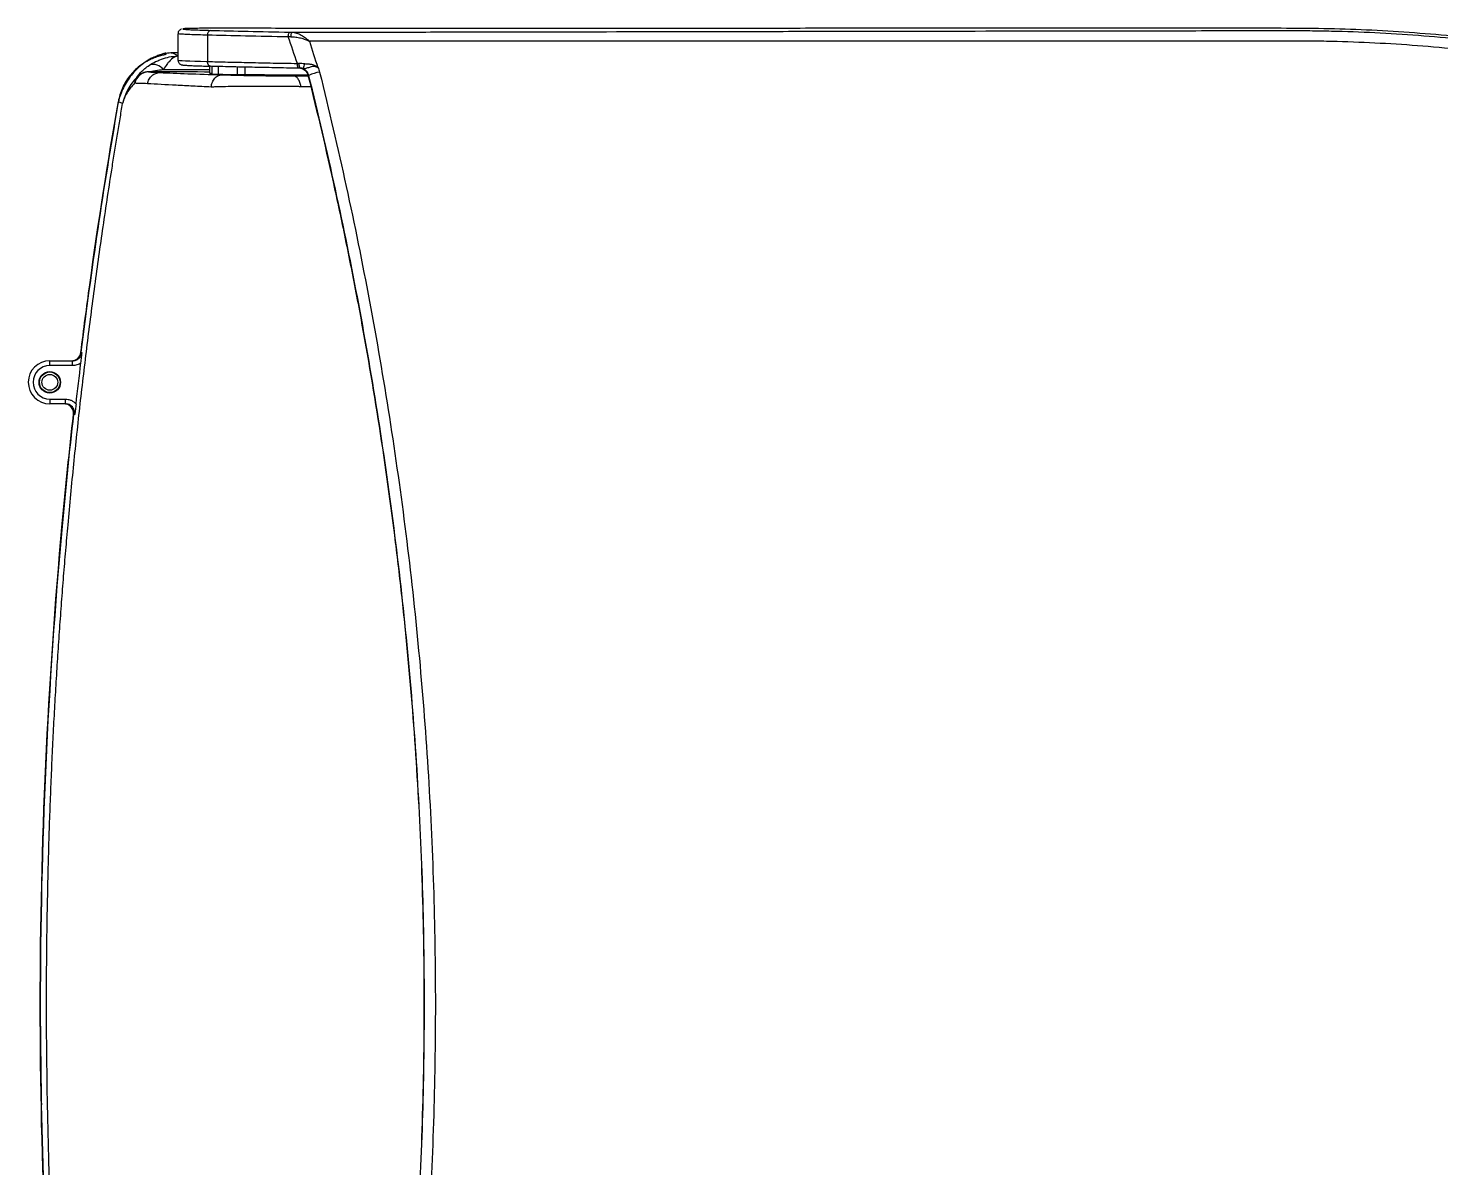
# Model space of a CAD drawing. Header units: millimetres. Extents: x 51 to 1323, y -33 to 865.
# Drawn here: x 51.3 to 346.5, y 627.1 to 865.2 of the extents above; entities that cross this region are included whole.
import ezdxf

# ---------------------------------------------------------------- set-up
doc = ezdxf.new("R2010")
doc.units = ezdxf.units.MM
doc.header["$LTSCALE"] = 20

msp = doc.modelspace()

# ---------------------------------------------------------------- linework, layer by layer
at = {"color": 7, "linetype": 'Continuous', "lineweight": 25}
for p, q in [((82.63, 864.09), (82.63, 858.59)), ((88.8, 863.79), (88.8, 858.29)), ((80.11, 860.08), (80.11, 859.76)), ((82.63, 860.15), (81.26, 859.98)), ((82.63, 860.12), (81.47, 860.1)), ((81.47, 860.1), (82.63, 859.53)), ((77.11, 858.81), (77.11, 858.95)), ((89.22, 856.57), (79.59, 856.57)), ((89.22, 857.3), (89.22, 855.81)), ((89.45, 857.29), (89.43, 857.29)), ((89.7, 857.28), (89.7, 855.62)), ((91.02, 857.25), (91.02, 855.56)), ((95.09, 855.47), (95.09, 857.14)), ((96.64, 855.53), (96.64, 857.11)), ((96.64, 855.53), (95.09, 855.47)), ((106.76, 855.29), (109.82, 855.29)), ((109.8, 855.44), (109.8, 855.43)), ((109.99, 855.35), (109.87, 855.37)), ((110.4, 853.02), (108.31, 853.02)), ((62.34, 797.49), (62.59, 797.49)), ((55.84, 794.74), (55.84, 795.74)), ((55.84, 795.74), (60.61, 795.74)), ((60.61, 794.74), (55.84, 794.74)), ((60.61, 794.74), (60.61, 795.74)), ((55.84, 787.74), (59.06, 787.74)), ((55.84, 787.74), (55.84, 786.74)), ((59.06, 786.74), (55.84, 786.74)), ((59.06, 787.74), (59.06, 786.74)), ((61.05, 784.52), (60.79, 784.52)), ((53.98, 653.24), (53.89, 653.24)), ((54.07, 640.24), (54.15, 640.24))]:
    msp.add_line(p, q, dxfattribs=at)
at = {"color": 7, "linetype": 'Continuous', "lineweight": 25, "flags": 128}
for points in [[(105.68, 863.42), (105.69, 863.61), (105.71, 863.8), (105.75, 863.97), (105.79, 864.12), (105.84, 864.25), (105.89, 864.34), (105.95, 864.4), (106.02, 864.42)], [(89.43, 857.29), (89.32, 857.31), (89.2, 857.36), (89.08, 857.46), (88.99, 857.58), (88.91, 857.73), (88.85, 857.9), (88.81, 858.09), (88.8, 858.29)], [(107.86, 856.89), (107.8, 856.9), (107.75, 856.96), (107.7, 857.05), (107.66, 857.18), (107.63, 857.33), (107.6, 857.5), (107.59, 857.69), (107.59, 857.89)], [(71.06, 849.48), (70.2, 849.89), (70.17, 849.91)]]:
    msp.add_lwpolyline(points, dxfattribs=at)
at = {"color": 7, "linetype": 'Continuous', "lineweight": 25}
for radius in [2.25, 2.15, 1.65]:
    msp.add_circle((55.84, 791.24), radius, dxfattribs=at)
for centre, radius, start, end in [((89.7, 863.91), 0.903, 104.3983, 187.968), ((107.55, 863.65), 1.35, 145.5172, 188.4581), ((76.48, 853.14), 2.98, 89.8537, 168.2536), ((76.5, 853.19), 2.91, 90.7419, 169.3599), ((76.36, 853.11), 3, 87.5789, 139.2265), ((77.52, 855.17), 2.5, 34.0763, 110.076), ((109.2, 857.63), 1.32, 168.1808, 214.5739), ((109.27, 857.62), 1.36, 167.9408, 213.036), ((108.09, 854.9), 1.98, 70.0854, 88.9544), ((107.93, 854.92), 1.99, 13.0571, 76.87), ((140.48, 847.19), 33.14, 161.2649, 163.1095), ((109.06, 857.81), 1.03, 252.9209, 261.2457), ((-194.09, 909.63), 307.57, 350.1078, 350.3062), ((112.84, 850.16), 5.92, 95.9444, 118.8402), ((75.93, 853.58), 2.37, 141.1061, 176.1656), ((55.84, 791.24), 4.5, 90, 270), ((55.84, 791.24), 3.5, 90, 270)]:
    msp.add_arc(centre, radius, start, end, dxfattribs=at)
for centre, major_axis, ratio, start_param, end_param in [((100.63, 858.37), (18, -0.22), 0.016484, 3.141499, 3.992015), ((60.35, 797.74), (-2, 0), 0.999391, 1.570796, 3.017471), ((58.81, 784.74), (-2, 0), 0.999391, 3.029338, 4.712389)]:
    msp.add_ellipse(centre, major_axis=major_axis, ratio=ratio, start_param=start_param, end_param=end_param, dxfattribs=at)
for points, knots in [([(83.39, 865.06), (83.38, 865.06), (83.34, 865.05), (83.2, 865), (82.99, 864.87), (82.77, 864.63), (82.64, 864.35), (82.65, 864.16), (82.65, 864.09)], [0, 0, 0, 0, 0.105286, 0.304332, 0.473097, 0.666047, 0.878759, 1, 1, 1, 1]), ([(83.74, 865.1), (83.7, 865.1), (83.57, 865.07), (83.9, 865.03), (84.66, 864.97), (85.92, 864.91), (87.51, 864.85), (88.84, 864.81), (89.47, 864.79)], [0, 0, 0, 0, 0.093536, 0.277819, 0.462101, 0.646423, 0.830745, 1, 1, 1, 1]), ([(91.28, 865.24), (90.51, 865.24), (88.97, 865.24), (87.05, 865.22), (85.5, 865.2), (84.41, 865.17), (83.81, 865.14), (83.75, 865.11), (83.74, 865.1)], [0, 0, 0, 0, 0.182068, 0.364137, 0.546204, 0.728272, 0.910356, 1, 1, 1, 1]), ([(120.83, 865.2), (115.71, 865.2), (110.69, 865.21), (100.84, 865.22), (96.02, 865.23), (91.28, 865.24)], [0, 0, 0, 0, 0.5, 0.5, 1, 1, 1, 1]), ([(582.85, 661.24), (582.85, 664.25), (582.76, 667.27), (582.42, 673.28), (582.16, 676.27), (581.14, 685.18), (580.12, 691.04), (577.44, 702.61), (575.78, 708.32), (572.82, 716.77), (571.75, 719.57), (570.03, 723.74), (569.44, 725.12), (568.22, 727.87), (567.59, 729.23), (564.38, 735.99), (561.55, 741.24), (555.39, 751.43), (552.06, 756.38), (546.73, 763.58), (544.9, 765.94), (542.06, 769.44), (541.1, 770.6), (539.15, 772.89), (538.17, 774.02), (533.21, 779.62), (529.07, 783.9), (520.5, 792.11), (516.06, 796.04), (506.91, 803.57), (502.19, 807.16), (492.48, 814.04), (487.49, 817.32), (477.25, 823.57), (472.04, 826.51), (461.44, 832.07), (456.06, 834.68), (447.86, 838.36), (445.11, 839.54), (439.58, 841.83), (436.81, 842.92), (422.89, 848.19), (411.59, 851.74), (388.71, 857.58), (377.13, 859.89), (359.54, 862.44), (353.64, 863.15), (344.75, 863.97), (341.77, 864.21), (335.82, 864.62), (332.85, 864.78), (326.91, 865.03), (323.94, 865.12), (318, 865.21), (315.03, 865.22), (306.13, 865.22), (300.2, 865.22), (282.44, 865.22), (270.63, 865.22), (247.07, 865.22), (235.32, 865.22), (217.77, 865.22), (211.93, 865.22), (200.28, 865.21), (194.47, 865.21), (182.88, 865.21), (177.11, 865.21), (168.47, 865.21), (165.6, 865.21), (159.86, 865.21), (157, 865.21), (148.45, 865.21), (142.81, 865.21), (134.46, 865.21), (131.7, 865.21), (126.22, 865.2), (123.51, 865.2), (120.83, 865.2)], [0, 0, 0, 0, 0.015625, 0.015625, 0.03125, 0.03125, 0.0625, 0.0625, 0.09375, 0.09375, 0.109375, 0.109375, 0.117187, 0.117187, 0.125, 0.125, 0.15625, 0.15625, 0.1875, 0.1875, 0.203125, 0.203125, 0.210937, 0.210937, 0.21875, 0.21875, 0.25, 0.25, 0.28125, 0.28125, 0.3125, 0.3125, 0.34375, 0.34375, 0.375, 0.375, 0.40625, 0.40625, 0.421875, 0.421875, 0.4375, 0.4375, 0.5, 0.5, 0.5625, 0.5625, 0.59375, 0.59375, 0.609375, 0.609375, 0.625, 0.625, 0.640625, 0.640625, 0.65625, 0.65625, 0.6875, 0.6875, 0.75, 0.75, 0.8125, 0.8125, 0.84375, 0.84375, 0.875, 0.875, 0.90625, 0.90625, 0.921875, 0.921875, 0.9375, 0.9375, 0.96875, 0.96875, 0.984375, 0.984375, 1, 1, 1, 1]), ([(88.8, 863.79), (88.13, 863.81), (86.74, 863.85), (85.04, 863.91), (83.72, 863.97), (82.91, 864.03), (82.57, 864.07), (82.65, 864.08), (82.66, 864.09)], [0, 0, 0, 0, 0.181405, 0.376146, 0.576533, 0.771233, 0.971577, 1, 1, 1, 1]), ([(105.68, 863.42), (102.55, 863.47), (99.58, 863.53), (93.96, 863.66), (91.3, 863.72), (88.8, 863.79)], [0, 0, 0, 0, 0.5, 0.5, 1, 1, 1, 1]), ([(89.47, 864.79), (91.92, 864.72), (94.52, 864.66), (100.04, 864.53), (102.94, 864.47), (106.02, 864.42)], [0, 0, 0, 0, 0.5, 0.5, 1, 1, 1, 1]), ([(106.21, 863.45), (106.55, 863.47), (106.9, 863.45), (107.41, 863.38), (107.59, 863.35), (107.92, 863.28), (108.09, 863.24), (108.59, 863.12), (108.91, 863.01), (109.38, 862.84), (109.53, 862.78), (109.83, 862.66), (109.98, 862.6), (110.12, 862.53)], [0, 0, 0, 0, 0.25, 0.25, 0.375, 0.375, 0.5, 0.5, 0.75, 0.75, 0.875, 0.875, 1, 1, 1, 1]), ([(106.43, 864.41), (107.08, 864.41), (107.73, 864.41), (109.03, 864.41), (109.68, 864.41), (111.64, 864.42), (112.95, 864.42), (116.9, 864.42), (119.56, 864.43), (127.59, 864.44), (133.02, 864.45), (144, 864.47), (149.56, 864.48), (160.78, 864.5), (166.45, 864.51), (183.58, 864.54), (195.19, 864.57), (209.87, 864.59), (212.82, 864.6), (218.73, 864.61), (221.69, 864.61), (230.6, 864.63), (236.55, 864.64), (254.44, 864.67), (266.42, 864.69), (284.45, 864.71), (290.47, 864.72), (299.51, 864.74), (302.53, 864.74), (307.06, 864.75), (308.57, 864.75), (311.59, 864.75), (313.1, 864.76), (316.13, 864.75), (317.64, 864.75), (320.66, 864.72), (322.18, 864.69), (326.71, 864.59), (329.74, 864.48), (338.82, 864.03), (344.87, 863.58), (363.02, 861.73), (375.12, 859.86), (390.22, 856.65), (393.24, 855.96), (399.28, 854.5), (402.3, 853.73), (411.34, 851.26), (417.29, 849.45), (434.93, 843.52), (446.38, 838.89), (463.09, 830.87), (468.57, 828.02), (479.38, 821.94), (484.69, 818.72), (491.22, 814.42), (492.52, 813.55), (495.11, 811.78), (496.39, 810.88), (500.23, 808.16), (502.75, 806.3), (510.17, 800.59), (514.96, 796.61), (524.19, 788.29), (528.63, 783.95), (537.15, 774.88), (541.23, 770.16), (547.03, 762.74), (548.92, 760.21), (552.55, 755.09), (554.29, 752.5), (559.33, 744.6), (562.4, 739.19), (566.58, 730.84), (567.9, 728.02), (570.39, 722.3), (571.55, 719.4), (573.19, 714.99), (573.71, 713.51), (574.72, 710.53), (575.2, 709.02), (576.59, 704.5), (577.42, 701.48), (579.63, 692.35), (580.75, 686.21), (581.87, 676.91), (582.15, 673.8), (582.52, 667.54), (582.62, 664.4), (582.62, 661.24)], [0, 0, 0, 0, 0.003906, 0.003906, 0.007813, 0.007813, 0.015625, 0.015625, 0.03125, 0.03125, 0.0625, 0.0625, 0.09375, 0.09375, 0.125, 0.125, 0.1875, 0.1875, 0.203125, 0.203125, 0.21875, 0.21875, 0.25, 0.25, 0.3125, 0.3125, 0.34375, 0.34375, 0.359375, 0.359375, 0.367188, 0.367188, 0.375, 0.375, 0.382813, 0.382813, 0.390625, 0.390625, 0.40625, 0.40625, 0.4375, 0.4375, 0.5, 0.5, 0.515625, 0.515625, 0.53125, 0.53125, 0.5625, 0.5625, 0.625, 0.625, 0.65625, 0.65625, 0.6875, 0.6875, 0.695313, 0.695313, 0.703125, 0.703125, 0.71875, 0.71875, 0.75, 0.75, 0.78125, 0.78125, 0.8125, 0.8125, 0.828125, 0.828125, 0.84375, 0.84375, 0.875, 0.875, 0.890625, 0.890625, 0.90625, 0.90625, 0.914063, 0.914063, 0.921875, 0.921875, 0.9375, 0.9375, 0.96875, 0.96875, 0.984375, 0.984375, 1, 1, 1, 1]), ([(106.43, 864.41), (106.76, 864.41), (107.09, 864.34), (107.59, 864.18), (107.75, 864.12), (108.08, 863.98), (108.24, 863.9), (108.71, 863.64), (109.02, 863.44), (109.45, 863.12), (109.59, 863), (109.8, 862.83), (109.86, 862.77), (109.99, 862.65), (110.06, 862.59), (110.12, 862.53)], [0, 0, 0, 0, 0.25, 0.25, 0.375, 0.375, 0.5, 0.5, 0.75, 0.75, 0.875, 0.875, 0.9375, 0.9375, 1, 1, 1, 1]), ([(580.3, 661.24), (580.3, 664.36), (580.2, 667.46), (579.83, 673.63), (579.56, 676.71), (578.45, 685.88), (577.35, 691.94), (575.16, 700.94), (574.33, 703.93), (572.97, 708.39), (572.49, 709.87), (571.49, 712.81), (570.97, 714.27), (569.36, 718.63), (568.21, 721.49), (565.75, 727.13), (564.44, 729.91), (560.32, 738.14), (557.28, 743.48), (552.31, 751.27), (550.58, 753.83), (547, 758.88), (545.14, 761.38), (539.41, 768.69), (535.39, 773.35), (526.98, 782.3), (522.6, 786.58), (513.5, 794.8), (508.78, 798.73), (501.45, 804.37), (498.97, 806.2), (495.19, 808.9), (493.92, 809.79), (491.37, 811.53), (490.09, 812.39), (483.65, 816.64), (478.41, 819.83), (467.76, 825.85), (462.35, 828.67), (445.89, 836.61), (434.6, 841.21), (417.22, 847.11), (411.35, 848.91), (403.92, 850.96), (402.43, 851.36), (399.46, 852.14), (397.97, 852.51), (393.51, 853.61), (390.53, 854.3), (375.63, 857.51), (363.7, 859.4), (345.79, 861.29), (339.82, 861.76), (330.87, 862.24), (327.89, 862.36), (323.41, 862.48), (321.92, 862.51), (318.93, 862.55), (317.44, 862.56), (314.46, 862.57), (312.97, 862.57), (309.99, 862.57), (305.51, 862.57), (301.05, 862.57), (292.12, 862.57), (286.18, 862.57), (268.39, 862.57), (256.57, 862.57), (238.9, 862.57), (233.03, 862.57), (224.24, 862.57), (221.31, 862.57), (215.47, 862.57), (212.56, 862.57), (198.05, 862.56), (186.58, 862.56), (169.62, 862.56), (164.02, 862.55), (152.91, 862.55), (147.4, 862.55), (136.51, 862.54), (131.13, 862.54), (120.51, 862.53), (115.27, 862.53), (110.12, 862.53)], [0, 0, 0, 0, 0.015625, 0.015625, 0.03125, 0.03125, 0.0625, 0.0625, 0.078125, 0.078125, 0.085937, 0.085937, 0.09375, 0.09375, 0.109375, 0.109375, 0.125, 0.125, 0.15625, 0.15625, 0.171875, 0.171875, 0.1875, 0.1875, 0.21875, 0.21875, 0.25, 0.25, 0.28125, 0.28125, 0.296875, 0.296875, 0.304687, 0.304687, 0.3125, 0.3125, 0.34375, 0.34375, 0.375, 0.375, 0.4375, 0.4375, 0.46875, 0.46875, 0.476562, 0.476562, 0.484375, 0.484375, 0.5, 0.5, 0.5625, 0.5625, 0.59375, 0.59375, 0.609375, 0.609375, 0.617187, 0.617187, 0.625, 0.625, 0.632812, 0.632812, 0.640625, 0.65625, 0.65625, 0.6875, 0.6875, 0.75, 0.75, 0.78125, 0.78125, 0.796875, 0.796875, 0.8125, 0.8125, 0.875, 0.875, 0.90625, 0.90625, 0.9375, 0.9375, 0.96875, 0.96875, 1, 1, 1, 1]), ([(76.66, 857.52), (77.09, 857.78), (77.81, 858.21), (79.59, 858.99), (81.15, 859.35), (82.42, 859.43), (82.62, 859.44), (82.63, 859.44)], [0, 0, 0, 0, 0.223034, 0.365301, 0.901038, 0.996651, 1, 1, 1, 1]), ([(77.11, 858.95), (77.29, 859.05), (77.47, 859.14), (77.83, 859.32), (78.01, 859.4), (78.37, 859.55), (78.54, 859.62), (78.87, 859.74), (79.02, 859.8), (79.31, 859.89), (79.44, 859.93), (79.68, 859.99), (79.78, 860.02), (80.02, 860.08), (80.11, 860.09), (80.11, 860.08)], [0, 0, 0, 0, 0.125, 0.125, 0.25, 0.25, 0.375, 0.375, 0.5, 0.5, 0.625, 0.625, 0.75, 0.75, 1, 1, 1, 1]), ([(80.11, 859.76), (80.11, 859.76), (80.09, 859.75), (80.01, 859.73), (79.94, 859.72), (79.79, 859.68), (79.69, 859.66), (79.46, 859.61), (79.33, 859.57), (78.91, 859.46), (78.57, 859.36), (78.03, 859.18), (77.85, 859.11), (77.48, 858.97), (77.29, 858.89), (77.11, 858.81)], [0, 0, 0, 0, 0.125, 0.125, 0.25, 0.25, 0.375, 0.375, 0.5, 0.5, 0.75, 0.75, 0.875, 0.875, 1, 1, 1, 1]), ([(82.63, 859.42), (82.63, 859.42), (82.58, 859.42), (82.45, 859.39), (82.17, 859.32), (81.6, 859.05), (80.95, 858.5), (80.23, 857.61), (79.83, 856.96), (79.59, 856.57)], [0, 0, 0, 0, 0.000321, 0.046368, 0.128699, 0.281356, 0.619392, 0.766434, 1, 1, 1, 1]), ([(77.11, 858.95), (76.65, 858.7), (76.2, 858.42), (75.34, 857.82), (74.93, 857.49), (73.74, 856.44), (73.04, 855.66), (72.12, 854.38), (71.84, 853.94), (71.32, 853.01), (71.1, 852.54), (70.49, 851.1), (70.2, 850.1), (70.02, 849.05)], [0, 0, 0, 0, 0.125, 0.125, 0.25, 0.25, 0.5, 0.5, 0.625, 0.625, 0.75, 0.75, 1, 1, 1, 1]), ([(77.11, 858.81), (76.66, 858.61), (76.22, 858.38), (75.38, 857.87), (74.58, 857.32), (73.85, 856.68), (73.15, 855.98), (72.82, 855.61), (71.92, 854.46), (71.42, 853.62), (70.82, 852.27), (70.65, 851.81), (70.36, 850.87), (70.25, 850.39), (70.17, 849.91)], [0, 0, 0, 0, 0.125, 0.125, 0.25, 0.375, 0.375, 0.5, 0.5, 0.75, 0.75, 0.875, 0.875, 1, 1, 1, 1]), ([(74.08, 855.07), (74.09, 855.09), (74.11, 855.14), (74.2, 855.26), (74.25, 855.34), (74.39, 855.51), (74.47, 855.61), (74.66, 855.83), (74.77, 855.94), (75.12, 856.3), (75.38, 856.55), (75.98, 857.04), (76.3, 857.28), (76.66, 857.52)], [0, 0, 0, 0, 0.125, 0.125, 0.25, 0.25, 0.375, 0.375, 0.5, 0.5, 0.75, 0.75, 1, 1, 1, 1]), ([(76.46, 856.11), (76.78, 856.09), (77.14, 856.07), (77.94, 856.02), (78.39, 856), (78.87, 855.98)], [0, 0, 0, 0, 0.5, 0.5, 1, 1, 1, 1]), ([(89.22, 856.08), (88.88, 856.09), (84.55, 856.1), (80.34, 856.1), (76.46, 856.11)], [0, 0, 0, 0, 0.078199, 1, 1, 1, 1]), ([(79.59, 856.57), (79.02, 856.49), (78.46, 856.4), (77.67, 856.26), (77.42, 856.22), (76.93, 856.15), (76.69, 856.12), (76.48, 856.11)], [0, 0, 0, 0, 0.5, 0.5, 0.75, 0.75, 1, 1, 1, 1]), ([(82.64, 858.6), (82.64, 858.57), (82.62, 858.42), (82.71, 858.16), (82.88, 857.91), (83.06, 857.75), (83.22, 857.66), (83.36, 857.61), (83.5, 857.58), (83.71, 857.54), (84.08, 857.51), (84.81, 857.46), (85.85, 857.41), (87.18, 857.36), (88.41, 857.32), (89.19, 857.3), (89.39, 857.29)], [0, 0, 0, 0, 0.006496, 0.031897, 0.052525, 0.070812, 0.087919, 0.107419, 0.139204, 0.199866, 0.336939, 0.48462, 0.640737, 0.794191, 0.946861, 1, 1, 1, 1]), ([(88.75, 858.29), (88.75, 858.03), (88.82, 857.77), (89.06, 857.4), (89.23, 857.29), (89.4, 857.29)], [0, 0, 0, 0, 0.5, 0.5, 1, 1, 1, 1]), ([(88.8, 858.29), (90.16, 858.25), (91.58, 858.21), (94.53, 858.14), (96.06, 858.11), (98.43, 858.06), (99.23, 858.04), (100.85, 858.01), (101.67, 857.99), (104.17, 857.94), (105.86, 857.91), (107.59, 857.89)], [0, 0, 0, 0, 0.25, 0.25, 0.5, 0.5, 0.625, 0.625, 0.75, 0.75, 1, 1, 1, 1]), ([(89.37, 857.29), (89.38, 857.29), (89.41, 857.29), (89.43, 857.29), (89.43, 857.29)], [0, 0, 0, 0, 0.785682, 1, 1, 1, 1]), ([(107.86, 856.89), (106.16, 856.91), (104.5, 856.94), (102.06, 856.99), (101.25, 857.01), (99.66, 857.04), (98.88, 857.06), (96.56, 857.11), (95.06, 857.14), (92.17, 857.21), (90.78, 857.25), (89.45, 857.29)], [0, 0, 0, 0, 0.25, 0.25, 0.375, 0.375, 0.5, 0.5, 0.75, 0.75, 1, 1, 1, 1]), ([(107.94, 857.91), (108.13, 857.92), (108.32, 857.92), (108.71, 857.9), (108.9, 857.88), (109.09, 857.84)], [0, 0, 0, 0, 0.5, 0.5, 1, 1, 1, 1]), ([(108.76, 856.82), (108.7, 856.85), (108.64, 856.86), (108.51, 856.89), (108.45, 856.89), (108.35, 856.89), (108.3, 856.88), (108.21, 856.88), (108.17, 856.88), (108.13, 856.88)], [0, 0, 0, 0, 0.25, 0.25, 0.5, 0.5, 0.75, 0.75, 1, 1, 1, 1]), ([(108.27, 856.87), (108.43, 856.84), (108.75, 856.77), (109.13, 856.53), (109.39, 856.28), (109.52, 856.1), (109.57, 856.02), (109.57, 856.02), (109.57, 856.01)], [0, 0, 0, 0, 0.240264, 0.480707, 0.678407, 0.824218, 0.941838, 1, 1, 1, 1]), ([(109.99, 855.35), (109.95, 855.52), (109.88, 855.68), (109.72, 855.99), (109.62, 856.13), (109.45, 856.32), (109.39, 856.38), (109.27, 856.48), (109.21, 856.53), (109.02, 856.65), (108.89, 856.72), (108.77, 856.76)], [0, 0, 0, 0, 0.25, 0.25, 0.5, 0.5, 0.625, 0.625, 0.75, 0.75, 1, 1, 1, 1]), ([(108.91, 856.79), (109.02, 856.79), (109.13, 856.81), (109.36, 856.86), (109.47, 856.9), (109.72, 856.98), (109.84, 857.02), (110.09, 857.11), (110.22, 857.15), (110.61, 857.27), (110.88, 857.31), (111.26, 857.28), (111.39, 857.26), (111.57, 857.19), (111.62, 857.16), (111.73, 857.1), (111.79, 857.06), (111.84, 857.03)], [0, 0, 0, 0, 0.125, 0.125, 0.25, 0.25, 0.375, 0.375, 0.5, 0.5, 0.75, 0.75, 0.875, 0.875, 0.9375, 0.9375, 1, 1, 1, 1]), ([(109.09, 857.84), (109.34, 857.82), (109.59, 857.81), (110.09, 857.77), (110.33, 857.75), (110.81, 857.64), (111.04, 857.57), (111.36, 857.41), (111.47, 857.34), (111.66, 857.2), (111.75, 857.12), (111.84, 857.03)], [0, 0, 0, 0, 0.25, 0.25, 0.5, 0.5, 0.75, 0.75, 0.875, 0.875, 1, 1, 1, 1]), ([(112.23, 856.05), (114.2, 848.13), (116.05, 840.18), (119.53, 824.2), (121.15, 816.19), (125.66, 792.06), (128.2, 775.88), (131.27, 751.44), (132.16, 743.28), (133.7, 726.93), (134.34, 718.75), (135.38, 702.35), (135.77, 694.14), (136.28, 677.7), (136.42, 669.47), (136.42, 661.24)], [0, 0, 0, 0, 0.125, 0.125, 0.25, 0.25, 0.5, 0.5, 0.625, 0.625, 0.75, 0.75, 0.875, 0.875, 1, 1, 1, 1]), ([(74.08, 855.07), (73.7, 854.67), (73.35, 854.24), (72.71, 853.36), (72.43, 852.9), (71.92, 851.96), (71.7, 851.48), (71.42, 850.74), (71.34, 850.49), (71.22, 850.11), (71.19, 849.98), (71.12, 849.73), (71.09, 849.6), (71.06, 849.48)], [0, 0, 0, 0, 0.25, 0.25, 0.5, 0.5, 0.75, 0.75, 0.875, 0.875, 0.9375, 0.9375, 1, 1, 1, 1]), ([(73.56, 853.74), (73.25, 853.43), (72.96, 853.11), (72.43, 852.43), (72.19, 852.08), (71.77, 851.37), (71.59, 851), (71.36, 850.44), (71.29, 850.25), (71.2, 849.96), (71.17, 849.86), (71.11, 849.67), (71.08, 849.57), (71.06, 849.48)], [0, 0, 0, 0, 0.25, 0.25, 0.5, 0.5, 0.75, 0.75, 0.875, 0.875, 0.9375, 0.9375, 1, 1, 1, 1]), ([(76.26, 853.64), (75.73, 853.66), (75.25, 853.68), (74.37, 853.71), (73.98, 853.72), (73.64, 853.73)], [0, 0, 0, 0, 0.5, 0.5, 1, 1, 1, 1]), ([(76.26, 853.64), (76.33, 853.97), (76.45, 854.29), (76.77, 854.86), (76.97, 855.12), (77.44, 855.54), (77.71, 855.7), (78.28, 855.92), (78.57, 855.98), (78.87, 855.98)], [0, 0, 0, 0, 0.25, 0.25, 0.5, 0.5, 0.75, 0.75, 1, 1, 1, 1]), ([(89.57, 852.94), (88.26, 853.01), (86.99, 853.07), (84.56, 853.19), (83.39, 853.25), (80.07, 853.42), (78.06, 853.54), (76.26, 853.64)], [0, 0, 0, 0, 0.25, 0.25, 0.5, 0.5, 1, 1, 1, 1]), ([(78.87, 855.98), (80.62, 855.9), (82.57, 855.82), (86.86, 855.66), (89.21, 855.59), (91.75, 855.51)], [0, 0, 0, 0, 0.5, 0.5, 1, 1, 1, 1]), ([(89.7, 855.75), (89.62, 855.75), (89.27, 855.77), (89.32, 855.79), (89.36, 855.81)], [0, 0, 0, 0, 0.217303, 1, 1, 1, 1]), ([(89.57, 852.94), (89.61, 853.29), (89.7, 853.64), (89.96, 854.26), (90.13, 854.54), (90.52, 855.01), (90.75, 855.19), (91.24, 855.44), (91.5, 855.51), (91.75, 855.51)], [0, 0, 0, 0, 0.25, 0.25, 0.5, 0.5, 0.75, 0.75, 1, 1, 1, 1]), ([(108.31, 853.02), (108.22, 853.02), (108.13, 853.02), (107.94, 853.03), (107.67, 853.03), (107.39, 853.04), (106.82, 853.05), (106.44, 853.05), (105.27, 853.07), (104.46, 853.08), (102.78, 853.09), (101.93, 853.09), (100.24, 853.09), (99.39, 853.09), (97.68, 853.09), (96.85, 853.08), (95.23, 853.06), (94.45, 853.05), (92.91, 853.03), (92.19, 853.01), (91.17, 852.99), (90.84, 852.98), (90.36, 852.97), (90.2, 852.96), (89.97, 852.95), (89.9, 852.95), (89.74, 852.95), (89.67, 852.94), (89.59, 852.94)], [0, 0, 0, 0, 0.015625, 0.015625, 0.03125, 0.0625, 0.0625, 0.125, 0.125, 0.25, 0.25, 0.375, 0.375, 0.5, 0.5, 0.625, 0.625, 0.75, 0.75, 0.875, 0.875, 0.9375, 0.9375, 0.96875, 0.96875, 0.984375, 0.984375, 1, 1, 1, 1]), ([(91.02, 855.56), (90.76, 855.57), (90.24, 855.58), (89.78, 855.6), (89.73, 855.62), (89.71, 855.62)], [0, 0, 0, 0, 0.344878, 0.689756, 1, 1, 1, 1]), ([(95.09, 855.47), (94.37, 855.49), (93.66, 855.5), (92.64, 855.52), (92.31, 855.53), (91.66, 855.55), (91.34, 855.55), (91.02, 855.56)], [0, 0, 0, 0, 0.5, 0.5, 0.75, 0.75, 1, 1, 1, 1]), ([(91.75, 855.51), (92.71, 855.48), (93.79, 855.45), (95.63, 855.41), (96.26, 855.4), (97.56, 855.37), (98.22, 855.36), (99.59, 855.34), (100.28, 855.33), (101.64, 855.32), (102.32, 855.31), (103.67, 855.3), (104.32, 855.3), (105.58, 855.29), (106.18, 855.29), (106.76, 855.29)], [0, 0, 0, 0, 0.25, 0.25, 0.375, 0.375, 0.5, 0.5, 0.625, 0.625, 0.75, 0.75, 0.875, 0.875, 1, 1, 1, 1]), ([(109.77, 855.46), (109.51, 855.45), (108.68, 855.44), (106.16, 855.43), (102.67, 855.45), (99.31, 855.48), (97.38, 855.52), (96.64, 855.53)], [0, 0, 0, 0, 0.112072, 0.355169, 0.604225, 0.848601, 1, 1, 1, 1]), ([(108.31, 853.02), (108.27, 853.34), (108.2, 853.64), (108, 854.19), (107.88, 854.43), (107.61, 854.84), (107.45, 855), (107.12, 855.22), (106.94, 855.28), (106.76, 855.29)], [0, 0, 0, 0, 0.25, 0.25, 0.5, 0.5, 0.75, 0.75, 1, 1, 1, 1]), ([(109.56, 856), (109.59, 855.94), (109.71, 855.77), (109.76, 855.57), (109.8, 855.44)], [0, 0, 0, 0, 0.336371, 1, 1, 1, 1]), ([(109.57, 855.99), (109.61, 855.93), (109.74, 855.69), (109.8, 855.43), (109.84, 855.24)], [0, 0, 0, 0, 0.2709354, 1, 1, 1, 1]), ([(109.8, 855.44), (111.77, 847.56), (113.63, 839.63), (116.24, 827.7), (117.08, 823.71), (118.71, 815.72), (119.5, 811.71), (123.27, 791.67), (125.81, 775.53), (128.37, 755.25), (128.85, 751.19), (129.75, 743.05), (130.16, 738.97), (131.32, 726.73), (131.97, 718.57), (133.52, 694.04), (134.04, 677.66), (134.04, 661.24)], [0, 0, 0, 0, 0.125, 0.125, 0.1875, 0.1875, 0.25, 0.25, 0.5, 0.5, 0.5625, 0.5625, 0.625, 0.625, 0.75, 0.75, 1, 1, 1, 1]), ([(134.14, 661.24), (134.14, 669.44), (134.01, 677.64), (133.49, 694.03), (133.1, 702.21), (132.07, 718.54), (131.43, 726.7), (129.89, 742.98), (129, 751.12), (125.94, 775.47), (123.4, 791.6), (118.9, 815.63), (117.27, 823.61), (113.8, 839.53), (111.95, 847.46), (109.99, 855.35)], [0, 0, 0, 0, 0.125, 0.125, 0.25, 0.25, 0.375, 0.375, 0.5, 0.5, 0.75, 0.75, 0.875, 0.875, 1, 1, 1, 1]), ([(55.17, 661.24), (55.17, 662.26), (55.17, 664.29), (55.18, 667.33), (55.2, 670.37), (55.23, 673.39), (55.27, 676.4), (55.31, 679.4), (55.37, 682.38), (55.43, 685.36), (55.5, 688.33), (55.57, 691.28), (55.65, 694.22), (55.74, 697.16), (55.84, 700.08), (55.95, 702.98), (56.06, 705.88), (56.18, 708.77), (56.3, 711.64), (56.44, 714.51), (56.58, 717.36), (56.72, 720.2), (56.87, 723.03), (57.03, 725.85), (57.2, 728.65), (57.37, 731.45), (57.55, 734.23), (57.73, 737), (57.92, 739.76), (58.12, 742.51), (58.32, 745.25), (58.53, 747.97), (58.74, 750.68), (58.96, 753.39), (59.19, 756.08), (59.42, 758.75), (59.95, 764.78), (60.84, 774.1), (62.18, 786.68), (63.65, 799.11), (65.25, 811.45), (66.99, 823.87), (68.42, 833.3), (69.45, 839.74), (69.99, 843.05), (70.52, 846.29), (70.88, 848.42), (71.06, 849.48)], [0, 0, 0, 0, 0.0161, 0.0321422, 0.0481265, 0.0640529, 0.0799216, 0.0957324, 0.1114855, 0.1271808, 0.1428185, 0.1583984, 0.1739207, 0.1893854, 0.2047925, 0.220142, 0.235434, 0.2506685, 0.2658456, 0.2809652, 0.2960274, 0.3110323, 0.3259798, 0.34087, 0.3557029, 0.3704786, 0.3851971, 0.3998584, 0.4144625, 0.4290096, 0.4434995, 0.4579324, 0.4723083, 0.4866271, 0.500889, 0.5150939, 0.5292419, 0.5967529, 0.6636611, 0.7299612, 0.7956482, 0.8615768, 0.9294486, 0.9476219, 0.9654381, 0.9828974, 1, 1, 1, 1]), ([(62.34, 797.49), (62.93, 802.21), (63.55, 806.92), (65.96, 824.43), (67.95, 837.19), (70.17, 849.91)], [0.6791089, 0.6791089, 0.6791089, 0.6791089, 0.75, 0.75, 0.9426792, 0.9426792, 0.9426792, 0.9426792]), ([(60.35, 795.74), (60.59, 795.74), (60.83, 795.78), (61.17, 795.91), (61.28, 795.97), (61.49, 796.09), (61.58, 796.16), (61.77, 796.32), (61.85, 796.41), (62, 796.6), (62.06, 796.7), (62.23, 797.02), (62.31, 797.25), (62.34, 797.49)], [0, 0, 0, 0, 0.25, 0.25, 0.375, 0.375, 0.5, 0.5, 0.625, 0.625, 0.75, 0.75, 1, 1, 1, 1]), ([(60.61, 795.74), (60.85, 795.74), (61.09, 795.78), (61.43, 795.91), (61.54, 795.96), (61.74, 796.09), (61.84, 796.16), (62.02, 796.32), (62.1, 796.41), (62.25, 796.6), (62.32, 796.7), (62.49, 797.02), (62.56, 797.25), (62.59, 797.49)], [0, 0, 0, 0, 0.25, 0.25, 0.375, 0.375, 0.5, 0.5, 0.625, 0.625, 0.75, 0.75, 1, 1, 1, 1]), ([(62.36, 795.3), (62.38, 795.51), (62.41, 795.71), (62.45, 796.1), (62.47, 796.29), (62.53, 796.83), (62.56, 797.16), (62.59, 797.49)], [0, 0, 0, 0, 0.25, 0.25, 0.5, 0.5, 1, 1, 1, 1]), ([(62.36, 795.3), (62.1, 795.12), (61.82, 794.98), (61.23, 794.79), (60.92, 794.74), (60.61, 794.74)], [0, 0, 0, 0, 0.5, 0.5, 1, 1, 1, 1]), ([(60.79, 784.52), (60.81, 784.66), (60.81, 784.8), (60.78, 785.08), (60.76, 785.22), (60.67, 785.48), (60.61, 785.61), (60.47, 785.85), (60.39, 785.97), (60.21, 786.18), (60.1, 786.27), (59.87, 786.44), (59.75, 786.51), (59.5, 786.62), (59.36, 786.67), (59.09, 786.73), (58.95, 786.74), (58.81, 786.74)], [0, 0, 0, 0, 0.125, 0.125, 0.25, 0.25, 0.375, 0.375, 0.5, 0.5, 0.625, 0.625, 0.75, 0.75, 0.875, 0.875, 1, 1, 1, 1]), ([(59.06, 787.74), (59.28, 787.74), (59.49, 787.72), (59.91, 787.63), (60.11, 787.56), (60.5, 787.38), (60.69, 787.27), (61.03, 787.01), (61.19, 786.86), (61.33, 786.7)], [0, 0, 0, 0, 0.25, 0.25, 0.5, 0.5, 0.75, 0.75, 1, 1, 1, 1]), ([(61.05, 784.52), (61.07, 784.66), (61.07, 784.8), (61.04, 785.08), (61.01, 785.22), (60.92, 785.48), (60.87, 785.61), (60.73, 785.85), (60.65, 785.97), (60.46, 786.18), (60.35, 786.27), (60.13, 786.44), (60.01, 786.51), (59.75, 786.62), (59.61, 786.67), (59.34, 786.73), (59.2, 786.74), (59.06, 786.74)], [0, 0, 0, 0, 0.125, 0.125, 0.25, 0.25, 0.375, 0.375, 0.5, 0.5, 0.625, 0.625, 0.75, 0.75, 0.875, 0.875, 1, 1, 1, 1]), ([(61.33, 786.7), (61.31, 786.49), (61.29, 786.29), (61.24, 785.9), (61.21, 785.71), (61.14, 785.18), (61.1, 784.85), (61.05, 784.52)], [0, 0, 0, 0, 0.25, 0.25, 0.5, 0.5, 1, 1, 1, 1]), ([(53.86, 661.24), (53.86, 694.71), (55.4, 728.26), (59.16, 769.29), (59.94, 776.91), (60.79, 784.52)], [0, 0, 0, 0, 0.5, 0.5, 0.6141667, 0.6141667, 0.6141667, 0.6141667]), ([(60.79, 784.52), (59.92, 776.74), (59.12, 768.95), (55.38, 727.92), (53.86, 694.54), (53.86, 661.24)], [0.382713, 0.382713, 0.382713, 0.382713, 0.5, 0.5, 1, 1, 1, 1]), ([(60.79, 537.96), (59.92, 545.74), (59.12, 553.53), (55.38, 594.56), (53.86, 627.94), (53.86, 661.24)], [0.382713, 0.382713, 0.382713, 0.382713, 0.5, 0.5, 1, 1, 1, 1]), ([(71.06, 473), (70.4, 476.9), (69.76, 480.8), (68.51, 488.62), (67.91, 492.53), (66.75, 500.36), (66.19, 504.27), (65.12, 512.09), (63.57, 523.84), (62.2, 535.6), (60.55, 551.29), (59.8, 559.14), (58.48, 574.84), (57.9, 582.7), (56.91, 598.41), (56.49, 606.26), (55.5, 629.81), (55.17, 645.51), (55.17, 661.24)], [0, 0, 0, 0, 0.0625, 0.0625, 0.125, 0.125, 0.1875, 0.1875, 0.25, 0.375, 0.375, 0.5, 0.5, 0.625, 0.625, 0.75, 0.75, 1, 1, 1, 1]), ([(582.62, 661.24), (582.62, 658.08), (582.52, 654.94), (582.15, 648.68), (581.87, 645.57), (580.75, 636.27), (579.63, 630.13), (577.42, 621), (576.59, 617.98), (575.2, 613.46), (574.72, 611.96), (573.71, 608.97), (573.19, 607.49), (571.55, 603.08), (570.39, 600.18), (567.9, 594.46), (566.58, 591.64), (562.4, 583.29), (559.33, 577.88), (554.29, 569.98), (552.55, 567.39), (548.92, 562.27), (547.03, 559.74), (541.23, 552.33), (537.15, 547.6), (528.63, 538.53), (524.19, 534.19), (514.96, 525.87), (510.17, 521.89), (502.75, 516.18), (500.23, 514.32), (496.39, 511.6), (495.11, 510.7), (492.52, 508.93), (491.22, 508.06), (484.69, 503.77), (479.38, 500.54), (468.57, 494.46), (463.09, 491.61), (446.38, 483.59), (434.93, 478.97), (417.29, 473.03), (411.34, 471.22), (402.3, 468.75), (399.28, 467.98), (393.24, 466.52), (390.22, 465.83), (375.12, 462.62), (363.02, 460.75), (344.87, 458.91), (338.82, 458.45), (329.74, 458), (326.71, 457.89), (322.18, 457.79), (320.66, 457.76), (317.64, 457.73), (316.13, 457.73), (313.1, 457.73), (311.59, 457.73), (308.57, 457.73), (304.04, 457.74), (299.51, 457.75), (290.47, 457.76), (284.45, 457.77), (266.42, 457.79), (254.44, 457.81), (236.55, 457.84), (230.6, 457.85), (221.69, 457.87), (218.73, 457.87), (212.82, 457.88), (209.87, 457.89), (195.19, 457.92), (183.58, 457.94), (166.45, 457.97), (160.78, 457.98), (149.56, 458), (144, 458.01), (133.02, 458.03), (127.59, 458.04), (119.56, 458.05), (116.9, 458.06), (112.95, 458.06), (111.64, 458.06), (109.68, 458.07), (109.03, 458.07), (107.73, 458.07), (107.08, 458.07), (106.43, 458.07)], [0, 0, 0, 0, 0.015625, 0.015625, 0.03125, 0.03125, 0.0625, 0.0625, 0.078125, 0.078125, 0.085937, 0.085937, 0.09375, 0.09375, 0.109375, 0.109375, 0.125, 0.125, 0.15625, 0.15625, 0.171875, 0.171875, 0.1875, 0.1875, 0.21875, 0.21875, 0.25, 0.25, 0.28125, 0.28125, 0.296875, 0.296875, 0.304687, 0.304687, 0.3125, 0.3125, 0.34375, 0.34375, 0.375, 0.375, 0.4375, 0.4375, 0.46875, 0.46875, 0.484375, 0.484375, 0.5, 0.5, 0.5625, 0.5625, 0.59375, 0.59375, 0.609375, 0.609375, 0.617187, 0.617187, 0.625, 0.625, 0.632812, 0.632812, 0.640625, 0.65625, 0.65625, 0.6875, 0.6875, 0.75, 0.75, 0.78125, 0.78125, 0.796875, 0.796875, 0.8125, 0.8125, 0.875, 0.875, 0.90625, 0.90625, 0.9375, 0.9375, 0.96875, 0.96875, 0.984375, 0.984375, 0.992187, 0.992187, 0.996094, 0.996094, 1, 1, 1, 1]), ([(134.04, 661.24), (134.04, 653.03), (133.91, 644.83), (133.39, 628.43), (133, 620.24), (131.97, 603.89), (131.32, 595.72), (130.16, 583.48), (129.74, 579.41), (128.85, 571.27), (128.37, 567.21), (125.81, 546.93), (123.27, 530.8), (119.49, 510.76), (118.71, 506.75), (117.08, 498.76), (116.24, 494.78), (113.63, 482.85), (111.77, 474.92), (109.8, 467.04)], [0, 0, 0, 0, 0.125, 0.125, 0.25, 0.25, 0.375, 0.375, 0.4375, 0.4375, 0.5, 0.5, 0.75, 0.75, 0.8125, 0.8125, 0.875, 0.875, 1, 1, 1, 1]), ([(109.99, 467.13), (111.95, 475.02), (113.8, 482.95), (117.27, 498.87), (118.9, 506.85), (121.9, 522.87), (123.28, 530.91), (125.18, 543), (125.78, 547.04), (126.92, 555.14), (127.47, 559.19), (130.01, 579.48), (131.55, 595.77), (133.1, 620.27), (133.49, 628.45), (134.01, 644.84), (134.14, 653.04), (134.14, 661.24)], [0, 0, 0, 0, 0.125, 0.125, 0.25, 0.25, 0.375, 0.375, 0.4375, 0.4375, 0.5, 0.5, 0.75, 0.75, 0.875, 0.875, 1, 1, 1, 1]), ([(110.12, 459.95), (115.27, 459.95), (120.51, 459.95), (131.13, 459.94), (136.51, 459.94), (147.4, 459.93), (152.91, 459.93), (164.02, 459.93), (169.62, 459.92), (186.58, 459.92), (198.05, 459.92), (212.56, 459.91), (215.47, 459.91), (221.31, 459.91), (224.24, 459.91), (233.03, 459.91), (238.9, 459.91), (256.57, 459.91), (268.39, 459.91), (286.18, 459.91), (292.12, 459.91), (301.05, 459.91), (304.03, 459.91), (308.49, 459.91), (309.99, 459.91), (312.97, 459.91), (314.46, 459.91), (317.44, 459.92), (318.93, 459.93), (321.92, 459.97), (323.41, 460), (327.89, 460.13), (330.87, 460.25), (339.82, 460.72), (345.79, 461.19), (363.7, 463.08), (375.63, 464.97), (390.53, 468.19), (393.51, 468.87), (397.97, 469.97), (399.46, 470.34), (402.43, 471.12), (403.92, 471.52), (411.35, 473.57), (417.22, 475.37), (434.6, 481.27), (445.89, 485.87), (462.35, 493.81), (467.76, 496.63), (478.41, 502.65), (483.65, 505.84), (490.09, 510.09), (491.37, 510.95), (493.92, 512.7), (495.19, 513.58), (498.97, 516.28), (501.45, 518.12), (508.78, 523.76), (513.5, 527.68), (522.6, 535.9), (526.98, 540.18), (535.39, 549.13), (539.41, 553.79), (545.14, 561.1), (547, 563.6), (550.58, 568.65), (552.31, 571.21), (557.28, 579), (560.32, 584.34), (564.44, 592.57), (565.75, 595.35), (568.21, 601), (569.36, 603.86), (570.97, 608.21), (571.49, 609.67), (572.49, 612.61), (572.97, 614.1), (574.33, 618.55), (575.16, 621.54), (577.35, 630.54), (578.45, 636.6), (579.56, 645.78), (579.83, 648.85), (580.2, 655.02), (580.3, 658.12), (580.3, 661.24)], [0, 0, 0, 0, 0.03125, 0.03125, 0.0625, 0.0625, 0.09375, 0.09375, 0.125, 0.125, 0.1875, 0.1875, 0.203125, 0.203125, 0.21875, 0.21875, 0.25, 0.25, 0.3125, 0.3125, 0.34375, 0.34375, 0.359375, 0.359375, 0.367187, 0.367187, 0.375, 0.375, 0.382812, 0.382812, 0.390625, 0.390625, 0.40625, 0.40625, 0.4375, 0.4375, 0.5, 0.5, 0.515625, 0.515625, 0.523437, 0.523437, 0.53125, 0.53125, 0.5625, 0.5625, 0.625, 0.625, 0.65625, 0.65625, 0.6875, 0.6875, 0.695312, 0.695312, 0.703125, 0.703125, 0.71875, 0.71875, 0.75, 0.75, 0.78125, 0.78125, 0.8125, 0.8125, 0.828125, 0.828125, 0.84375, 0.84375, 0.875, 0.875, 0.890625, 0.890625, 0.90625, 0.90625, 0.914062, 0.914062, 0.921875, 0.921875, 0.9375, 0.9375, 0.96875, 0.96875, 0.984375, 0.984375, 1, 1, 1, 1]), ([(136.42, 661.24), (136.42, 653.01), (136.28, 644.78), (135.77, 628.34), (135.38, 620.12), (133.83, 595.53), (132.29, 579.19), (129.73, 558.82), (129.19, 554.75), (128.05, 546.63), (127.44, 542.58), (125.55, 530.44), (124.16, 522.37), (121.15, 506.29), (119.53, 498.28), (116.05, 482.31), (114.2, 474.35), (112.23, 466.43)], [0, 0, 0, 0, 0.125, 0.125, 0.25, 0.25, 0.5, 0.5, 0.5625, 0.5625, 0.625, 0.625, 0.75, 0.75, 0.875, 0.875, 1, 1, 1, 1]), ([(120.83, 457.28), (123.54, 457.28), (126.28, 457.28), (130.44, 457.28), (131.83, 457.27), (134.62, 457.27), (136.02, 457.27), (143.03, 457.27), (148.67, 457.27), (160.02, 457.27), (165.73, 457.27), (177.19, 457.27), (182.95, 457.27), (194.5, 457.27), (200.29, 457.27), (211.91, 457.27), (217.73, 457.27), (235.24, 457.26), (246.97, 457.26), (270.5, 457.26), (282.3, 457.26), (300.06, 457.26), (305.98, 457.26), (314.88, 457.26), (317.85, 457.27), (323.79, 457.36), (326.76, 457.45), (332.7, 457.7), (335.68, 457.86), (341.63, 458.26), (344.61, 458.49), (353.51, 459.32), (359.41, 460.02), (377, 462.57), (388.59, 464.87), (411.48, 470.71), (422.78, 474.25), (436.71, 479.52), (439.49, 480.62), (445.02, 482.9), (447.77, 484.08), (455.98, 487.76), (461.36, 490.37), (471.96, 495.93), (477.18, 498.87), (487.42, 505.12), (492.41, 508.4), (502.13, 515.28), (506.85, 518.87), (516.01, 526.4), (520.45, 530.33), (529.03, 538.54), (533.17, 542.82), (538.14, 548.42), (539.12, 549.56), (541.06, 551.84), (542.03, 553), (544.87, 556.5), (546.7, 558.87), (552.04, 566.07), (555.37, 571.02), (561.53, 581.21), (564.37, 586.46), (567.58, 593.22), (568.21, 594.59), (569.43, 597.33), (570.02, 598.72), (571.74, 602.89), (572.81, 605.69), (575.78, 614.14), (577.44, 619.85), (580.12, 631.43), (581.14, 637.29), (582.16, 646.2), (582.42, 649.19), (582.76, 655.21), (582.85, 658.23), (582.85, 661.24)], [0, 0, 0, 0, 0.015625, 0.015625, 0.023438, 0.023438, 0.03125, 0.03125, 0.0625, 0.0625, 0.09375, 0.09375, 0.125, 0.125, 0.15625, 0.15625, 0.1875, 0.1875, 0.25, 0.25, 0.3125, 0.3125, 0.34375, 0.34375, 0.359375, 0.359375, 0.375, 0.375, 0.390625, 0.390625, 0.40625, 0.40625, 0.4375, 0.4375, 0.5, 0.5, 0.5625, 0.5625, 0.578125, 0.578125, 0.59375, 0.59375, 0.625, 0.625, 0.65625, 0.65625, 0.6875, 0.6875, 0.71875, 0.71875, 0.75, 0.75, 0.78125, 0.78125, 0.789062, 0.789062, 0.796875, 0.796875, 0.8125, 0.8125, 0.84375, 0.84375, 0.875, 0.875, 0.882812, 0.882812, 0.890625, 0.890625, 0.90625, 0.90625, 0.9375, 0.9375, 0.96875, 0.96875, 0.984375, 0.984375, 1, 1, 1, 1]), ([(54.07, 640.24), (54.57, 613.75), (56.04, 587.24), (59.16, 553.19), (59.94, 545.57), (60.79, 537.96)], [0.1045254, 0.1045254, 0.1045254, 0.1045254, 0.5, 0.5, 0.6141667, 0.6141667, 0.6141667, 0.6141667])]:
    msp.add_open_spline(points, degree=3, knots=knots, dxfattribs=at)
for points in [[(106.21, 863.45), (106.03, 863.44), (105.86, 863.43), (105.68, 863.42)], [(107.59, 857.89), (106.95, 859.73), (106.31, 861.57), (105.68, 863.42)], [(106.02, 864.42), (106.15, 864.42), (106.29, 864.41), (106.43, 864.41)], [(110.12, 862.53), (110.69, 860.69), (111.26, 858.86), (111.84, 857.03)], [(81.47, 860.1), (81.01, 860.08), (80.56, 860.04), (80.11, 859.98)], [(76.48, 856.11), (76.48, 856.11), (76.47, 856.11), (76.46, 856.11)], [(88.75, 858.29), (88.77, 858.29), (88.79, 858.29), (88.8, 858.29)], [(107.59, 857.89), (107.69, 857.89), (107.8, 857.9), (107.91, 857.91)], [(108.11, 856.88), (108.03, 856.88), (107.94, 856.89), (107.86, 856.89)], [(107.91, 857.91), (107.92, 857.91), (107.93, 857.91), (107.94, 857.91)], [(108.13, 856.88), (108.12, 856.88), (108.12, 856.88), (108.11, 856.88)], [(108.76, 856.82), (108.76, 856.79), (108.76, 856.77), (108.77, 856.76)], [(108.91, 856.79), (108.85, 856.76), (108.8, 856.76), (108.77, 856.76)], [(111.84, 857.03), (112.02, 856.72), (112.15, 856.39), (112.23, 856.05)], [(73.64, 853.73), (73.61, 853.73), (73.59, 853.74), (73.56, 853.74)], [(109.87, 855.37), (109.85, 855.38), (109.83, 855.4), (109.8, 855.44)], [(70.02, 849.05), (67.05, 831.94), (64.49, 814.75), (62.34, 797.49)], [(61.33, 786.7), (61.66, 789.57), (62, 792.44), (62.36, 795.3)], [(53.86, 661.24), (53.86, 658.57), (53.87, 655.91), (53.89, 653.24)], [(54.15, 640.24), (54.07, 644.57), (54.01, 648.91), (53.98, 653.24)]]:
    msp.add_open_spline(points, degree=3, dxfattribs=at)

doc.saveas('drawing.dxf')
